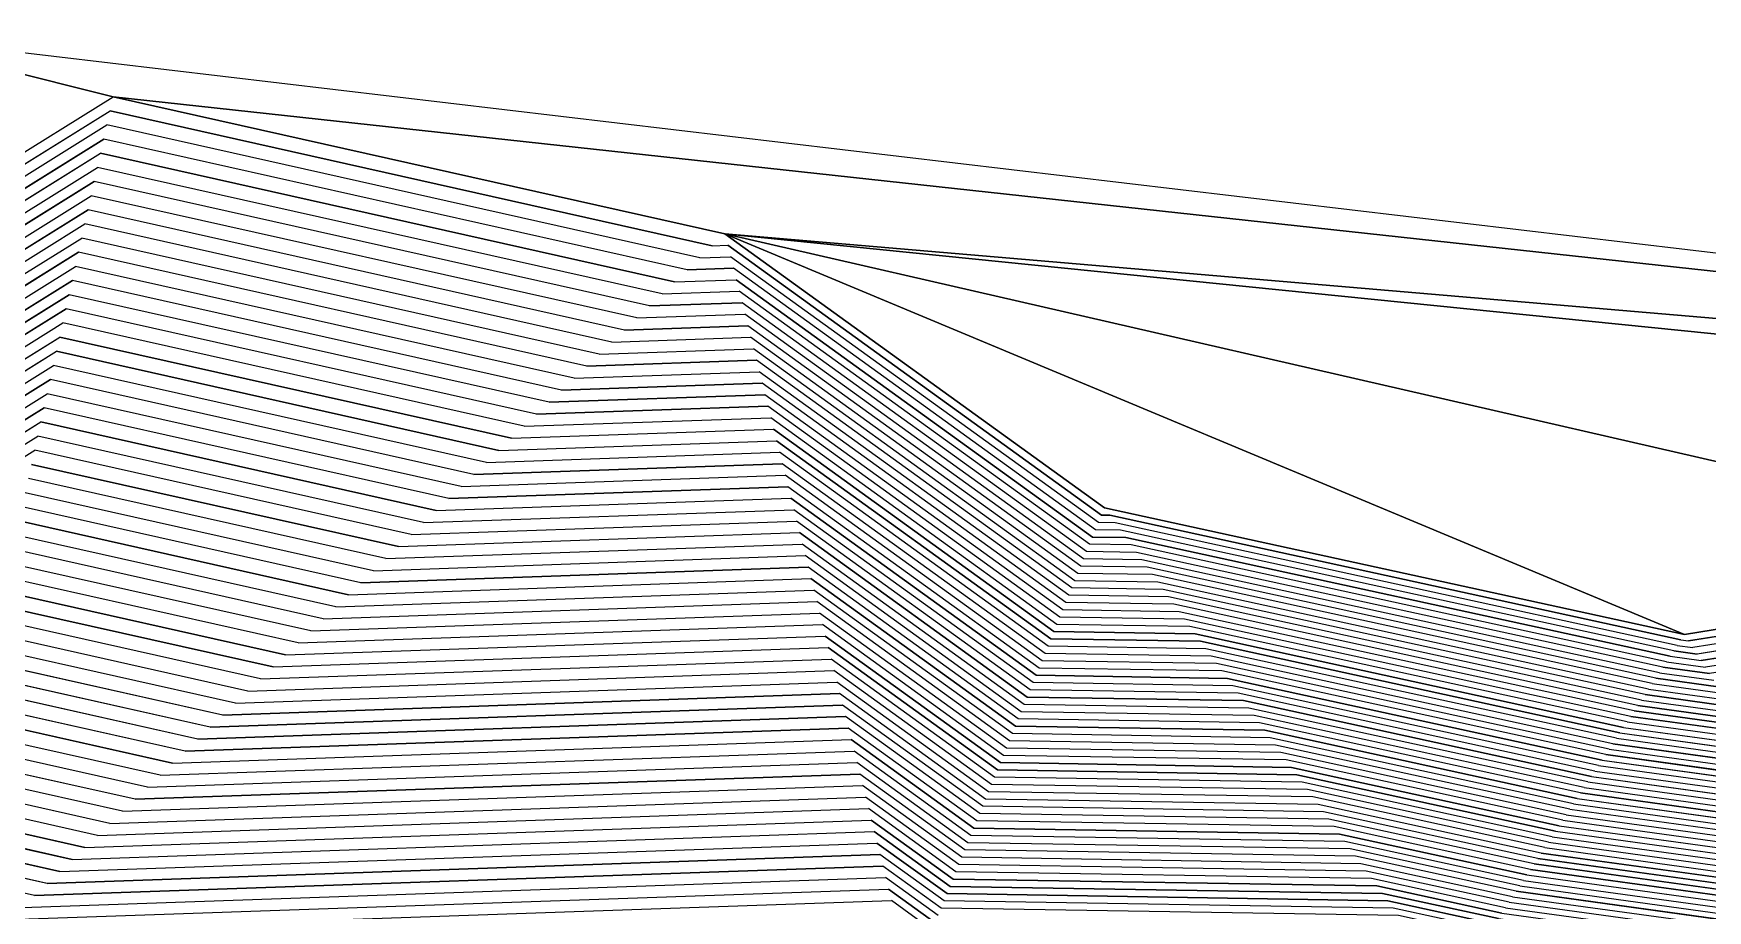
# Model space of a CAD drawing. Extents: x 7084 to 11035, y 13750 to 16729.
# Drawn here: x 8404 to 9363, y 16227 to 16729 of the extents above; entities that cross this region are included whole.
import ezdxf

# ---------------------------------------------------------------- set-up
doc = ezdxf.new("R2010")
doc.units = 0
doc.layers.add('Level 1', color=7, linetype='Continuous')

msp = doc.modelspace()

# ---------------------------------------------------------------- linework, layer by layer
at = {"layer": 'Level 1'}
for p, q in [((8449.3, 16693.16), (8304.3, 16729.42)), ((10497.4, 16469.54), (8304.3, 16729.42)), ((8304.3, 16729.42), (8449.3, 16693.16)), ((8177.42, 16523.93), (8449.3, 16693.16)), ((8799.71, 16614.59), (8449.3, 16693.16)), ((8449.3, 16693.16), (10497.4, 16469.54)), ((10497.4, 16469.54), (8449.3, 16693.16)), ((8449.3, 16693.16), (8799.71, 16614.59)), ((8179.81, 16518.43), (8447.5, 16685.05)), ((8792.52, 16607.69), (8447.5, 16685.05)), ((8182.19, 16512.93), (8445.7, 16676.95)), ((8785.33, 16600.79), (8445.7, 16676.95)), ((8184.58, 16507.42), (8443.9, 16668.84)), ((8186.96, 16501.92), (8442.1, 16660.73)), ((8770.95, 16587), (8442.1, 16660.73)), ((8778.14, 16593.9), (8443.9, 16668.84)), ((8189.35, 16496.42), (8440.31, 16652.63)), ((8763.76, 16580.1), (8440.31, 16652.63)), ((8191.73, 16490.92), (8438.51, 16644.52)), ((8756.58, 16573.2), (8438.51, 16644.52)), ((8194.12, 16485.41), (8436.71, 16636.42)), ((8749.39, 16566.31), (8436.71, 16636.42)), ((8196.5, 16479.91), (8434.91, 16628.31)), ((8742.2, 16559.41), (8434.91, 16628.31)), ((8198.89, 16474.41), (8433.11, 16620.2)), ((8201.27, 16468.9), (8431.32, 16612.1)), ((8727.82, 16545.61), (8431.32, 16612.1)), ((8735.01, 16552.51), (8433.11, 16620.2)), ((9017.21, 16457.45), (8799.71, 16614.59)), ((8799.71, 16614.59), (10497.4, 16469.54)), ((8799.71, 16614.59), (9349.5, 16384.92)), ((9615.33, 16427.23), (8799.71, 16614.59)), ((10497.4, 16469.54), (8799.71, 16614.59)), ((8799.71, 16614.59), (10291.99, 16463.49)), ((10291.99, 16463.49), (8799.71, 16614.59)), ((8799.71, 16614.59), (9615.33, 16427.23)), ((8799.71, 16614.59), (9017.21, 16457.45)), ((9349.5, 16384.92), (8799.71, 16614.59)), ((8203.65, 16463.4), (8429.52, 16603.99)), ((8720.63, 16538.72), (8429.52, 16603.99)), ((8792.52, 16607.69), (8801.36, 16608)), ((9015.51, 16453.28), (8801.36, 16608)), ((8206.04, 16457.9), (8427.72, 16595.88)), ((8713.44, 16531.82), (8427.72, 16595.88)), ((8778.14, 16593.9), (8804.65, 16594.82)), ((8785.33, 16600.79), (8803, 16601.41)), ((9013.81, 16449.11), (8803, 16601.41)), ((9012.11, 16444.93), (8804.65, 16594.82)), ((8208.42, 16452.4), (8425.92, 16587.78)), ((8706.25, 16524.92), (8425.92, 16587.78)), ((8770.95, 16587), (8806.29, 16588.23)), ((9010.4, 16440.76), (8806.29, 16588.23)), ((8210.81, 16446.89), (8424.12, 16579.67)), ((8699.06, 16518.02), (8424.12, 16579.67)), ((8756.58, 16573.2), (8809.58, 16575.05)), ((8763.76, 16580.1), (8807.94, 16581.64)), ((9008.7, 16436.59), (8807.94, 16581.64)), ((9007, 16432.42), (8809.58, 16575.05)), ((8213.19, 16441.39), (8422.33, 16571.57)), ((8215.58, 16435.89), (8420.53, 16563.46)), ((8684.69, 16504.23), (8420.53, 16563.46)), ((8691.87, 16511.13), (8422.33, 16571.57)), ((8749.39, 16566.31), (8811.23, 16568.46)), ((9005.3, 16428.24), (8811.23, 16568.46)), ((8217.96, 16430.39), (8418.73, 16555.35)), ((8677.5, 16497.33), (8418.73, 16555.35)), ((8735.01, 16552.51), (8814.52, 16555.28)), ((8742.2, 16559.41), (8812.87, 16561.87)), ((9003.6, 16424.07), (8812.87, 16561.87)), ((9001.9, 16419.9), (8814.52, 16555.28)), ((8220.35, 16424.88), (8416.93, 16547.25)), ((8670.31, 16490.43), (8416.93, 16547.25)), ((8727.82, 16545.61), (8816.16, 16548.69)), ((9000.2, 16415.73), (8816.16, 16548.69)), ((8222.73, 16419.38), (8415.13, 16539.14)), ((8663.12, 16483.54), (8415.13, 16539.14)), ((8713.44, 16531.82), (8819.45, 16535.51)), ((8720.63, 16538.72), (8817.81, 16542.1)), ((8998.5, 16411.55), (8817.81, 16542.1)), ((8996.8, 16407.38), (8819.45, 16535.51)), ((8225.12, 16413.88), (8413.34, 16531.03)), ((8655.93, 16476.64), (8413.34, 16531.03)), ((8706.25, 16524.92), (8821.1, 16528.92)), ((8995.1, 16403.21), (8821.1, 16528.92)), ((8227.5, 16408.37), (8411.54, 16522.93)), ((8648.74, 16469.74), (8411.54, 16522.93)), ((8691.87, 16511.13), (8824.39, 16515.74)), ((8699.06, 16518.02), (8822.74, 16522.33)), ((8993.4, 16399.04), (8822.74, 16522.33)), ((8991.7, 16394.86), (8824.39, 16515.74)), ((8229.89, 16402.87), (8409.74, 16514.82)), ((8232.27, 16397.37), (8407.94, 16506.72)), ((8634.36, 16455.95), (8407.94, 16506.72)), ((8641.55, 16462.84), (8409.74, 16514.82)), ((8684.69, 16504.23), (8826.03, 16509.15)), ((8989.99, 16390.69), (8826.03, 16509.15)), ((8234.65, 16391.87), (8406.14, 16498.61)), ((8627.17, 16449.05), (8406.14, 16498.61)), ((8677.5, 16497.33), (8827.68, 16502.56)), ((8988.29, 16386.52), (8827.68, 16502.56)), ((8237.04, 16386.36), (8404.35, 16490.5)), ((8619.98, 16442.15), (8404.35, 16490.5)), ((8663.12, 16483.54), (8830.97, 16489.38)), ((8670.31, 16490.43), (8829.33, 16495.97)), ((8986.59, 16382.35), (8829.33, 16495.97)), ((8984.89, 16378.17), (8830.97, 16489.38)), ((8612.8, 16435.25), (8402.55, 16482.4)), ((8655.93, 16476.64), (8832.62, 16482.79)), ((8983.19, 16374), (8832.62, 16482.79)), ((8605.61, 16428.36), (8400.75, 16474.29)), ((8641.55, 16462.84), (8835.91, 16469.61)), ((8648.74, 16469.74), (8834.26, 16476.2)), ((8981.49, 16369.83), (8834.26, 16476.2)), ((8979.79, 16365.66), (8835.91, 16469.61)), ((8591.23, 16414.56), (8397.15, 16458.08)), ((8598.42, 16421.46), (8398.95, 16466.18)), ((8634.36, 16455.95), (8837.55, 16463.02)), ((8978.09, 16361.48), (8837.55, 16463.02)), ((8584.04, 16407.66), (8395.36, 16449.97)), ((8619.98, 16442.15), (8840.84, 16449.84)), ((8627.17, 16449.05), (8839.2, 16456.43)), ((8976.39, 16357.31), (8839.2, 16456.43)), ((8974.69, 16353.14), (8840.84, 16449.84)), ((9023.33, 16448.95), (9013.81, 16449.11)), ((9020.27, 16453.2), (9015.51, 16453.28)), ((9349.5, 16384.92), (9017.21, 16457.45)), ((9017.21, 16457.45), (9349.5, 16384.92)), ((9347.45, 16381.79), (9020.27, 16453.2)), ((9345.4, 16378.66), (9023.33, 16448.95)), ((8576.85, 16400.77), (8393.56, 16441.87)), ((8612.8, 16435.25), (8842.49, 16443.25)), ((8972.99, 16348.97), (8842.49, 16443.25)), ((9029.46, 16440.45), (9010.4, 16440.76)), ((9026.39, 16444.7), (9012.11, 16444.93)), ((9343.35, 16375.52), (9026.39, 16444.7)), ((9341.3, 16372.39), (9029.46, 16440.45)), ((8569.66, 16393.87), (8391.76, 16433.76)), ((8598.42, 16421.46), (8845.78, 16430.07)), ((8605.61, 16428.36), (8844.13, 16436.66)), ((8971.29, 16344.79), (8844.13, 16436.66)), ((8969.58, 16340.62), (8845.78, 16430.07)), ((9035.58, 16431.95), (9007, 16432.42)), ((9032.52, 16436.2), (9008.7, 16436.59)), ((9339.25, 16369.26), (9032.52, 16436.2)), ((9337.2, 16366.12), (9035.58, 16431.95)), ((8562.47, 16386.97), (8389.96, 16425.65)), ((8591.23, 16414.56), (8847.42, 16423.48)), ((8967.88, 16336.45), (8847.42, 16423.48)), ((9044.77, 16419.21), (9001.9, 16419.9)), ((9041.7, 16423.46), (9003.6, 16424.07)), ((9038.64, 16427.7), (9005.3, 16428.24)), ((9335.15, 16362.99), (9038.64, 16427.7)), ((9333.1, 16359.86), (9041.7, 16423.46)), ((9615.33, 16427.23), (9349.5, 16384.92)), ((9349.5, 16384.92), (9615.33, 16427.23)), ((9613.64, 16422.83), (9351.9, 16381.18)), ((8555.28, 16380.07), (8388.16, 16417.55)), ((8576.85, 16400.77), (8850.71, 16410.3)), ((8584.04, 16407.66), (8849.07, 16416.89)), ((8966.18, 16332.28), (8849.07, 16416.89)), ((8964.48, 16328.1), (8850.71, 16410.3)), ((9050.89, 16410.71), (8998.5, 16411.55)), ((9047.83, 16414.96), (9000.2, 16415.73)), ((9331.05, 16356.72), (9044.77, 16419.21)), ((9329, 16353.59), (9047.83, 16414.96)), ((9326.95, 16350.46), (9050.89, 16410.71)), ((9611.96, 16418.43), (9354.31, 16377.43)), ((9610.28, 16414.03), (9356.71, 16373.68)), ((8540.91, 16366.28), (8384.57, 16401.33)), ((8548.09, 16373.18), (8386.37, 16409.44)), ((8569.66, 16393.87), (8852.36, 16403.71)), ((8962.78, 16323.93), (8852.36, 16403.71)), ((9057.01, 16402.21), (8995.1, 16403.21)), ((9053.95, 16406.46), (8996.8, 16407.38)), ((9324.9, 16347.32), (9053.95, 16406.46)), ((9322.85, 16344.19), (9057.01, 16402.21)), ((9608.59, 16409.63), (9359.12, 16369.93)), ((9606.91, 16405.23), (9361.52, 16366.18)), ((8533.72, 16359.38), (8382.77, 16393.23)), ((8562.47, 16386.97), (8854, 16397.12)), ((8961.08, 16319.76), (8854, 16397.12)), ((9063.14, 16393.71), (8991.7, 16394.86)), ((9060.08, 16397.96), (8993.4, 16399.04)), ((9320.79, 16341.05), (9060.08, 16397.96)), ((9318.74, 16337.92), (9063.14, 16393.71)), ((8526.53, 16352.48), (8380.97, 16385.12)), ((8548.09, 16373.18), (8857.29, 16383.94)), ((8555.28, 16380.07), (8855.65, 16390.53)), ((8959.38, 16315.59), (8855.65, 16390.53)), ((8957.68, 16311.41), (8857.29, 16383.94)), ((9072.32, 16380.96), (8986.59, 16382.35)), ((9069.26, 16385.21), (8988.29, 16386.52)), ((9066.2, 16389.46), (8989.99, 16390.69)), ((9316.69, 16334.79), (9066.2, 16389.46)), ((9314.64, 16331.65), (9069.26, 16385.21)), ((9347.45, 16381.79), (9351.9, 16381.18)), ((8519.34, 16345.59), (8379.17, 16377.02)), ((8540.91, 16366.28), (8858.94, 16377.35)), ((8955.98, 16307.24), (8858.94, 16377.35)), ((9078.45, 16372.46), (8983.19, 16374)), ((9075.39, 16376.71), (8984.89, 16378.17)), ((9312.59, 16328.52), (9072.32, 16380.96)), ((9310.54, 16325.39), (9075.39, 16376.71)), ((9308.49, 16322.25), (9078.45, 16372.46)), ((9341.3, 16372.39), (9359.12, 16369.93)), ((9343.35, 16375.52), (9356.71, 16373.68)), ((9345.4, 16378.66), (9354.31, 16377.43)), ((8512.15, 16338.69), (8377.38, 16368.91)), ((8526.53, 16352.48), (8862.23, 16364.17)), ((8533.72, 16359.38), (8860.59, 16370.76)), ((8954.28, 16303.07), (8860.59, 16370.76)), ((8952.58, 16298.9), (8862.23, 16364.17)), ((9084.57, 16363.96), (8979.79, 16365.66)), ((9081.51, 16368.21), (8981.49, 16369.83)), ((9306.44, 16319.12), (9081.51, 16368.21)), ((9304.39, 16315.99), (9084.57, 16363.96)), ((9335.15, 16362.99), (9366.33, 16358.68)), ((9337.2, 16366.12), (9363.93, 16362.43)), ((9339.25, 16369.26), (9361.52, 16366.18)), ((8497.77, 16324.89), (8373.78, 16352.7)), ((8504.96, 16331.79), (8375.58, 16360.8)), ((8519.34, 16345.59), (8863.88, 16357.58)), ((8950.88, 16294.72), (8863.88, 16357.58)), ((9093.76, 16351.22), (8974.69, 16353.14)), ((9090.7, 16355.47), (8976.39, 16357.31)), ((9087.63, 16359.72), (8978.09, 16361.48)), ((9302.34, 16312.85), (9087.63, 16359.72)), ((9300.29, 16309.72), (9090.7, 16355.47)), ((9329, 16353.59), (9373.55, 16347.44)), ((9331.05, 16356.72), (9371.15, 16351.19)), ((9333.1, 16359.86), (9368.74, 16354.94)), ((8490.58, 16318), (8371.98, 16344.59)), ((8504.96, 16331.79), (8867.17, 16344.4)), ((8512.15, 16338.69), (8865.52, 16350.99)), ((8949.17, 16290.55), (8865.52, 16350.99)), ((8947.47, 16286.38), (8867.17, 16344.4)), ((9099.88, 16342.72), (8971.29, 16344.79)), ((9096.82, 16346.97), (8972.99, 16348.97)), ((9298.24, 16306.59), (9093.76, 16351.22)), ((9296.19, 16303.45), (9096.82, 16346.97)), ((9322.85, 16344.19), (9380.77, 16336.19)), ((9324.9, 16347.32), (9378.36, 16339.94)), ((9326.95, 16350.46), (9375.96, 16343.69)), ((8483.39, 16311.1), (8370.18, 16336.48)), ((8497.77, 16324.89), (8868.81, 16337.81)), ((8945.77, 16282.21), (8868.81, 16337.81)), ((9106.01, 16334.22), (8967.88, 16336.45)), ((9102.94, 16338.47), (8969.58, 16340.62)), ((9294.14, 16300.32), (9099.88, 16342.72)), ((9292.09, 16297.19), (9102.94, 16338.47)), ((9290.04, 16294.05), (9106.01, 16334.22)), ((9316.69, 16334.79), (9387.98, 16324.95)), ((9318.74, 16337.92), (9385.58, 16328.7)), ((9320.79, 16341.05), (9383.17, 16332.44)), ((8476.2, 16304.2), (8368.39, 16328.38)), ((8483.39, 16311.1), (8872.1, 16324.63)), ((8490.58, 16318), (8870.46, 16331.22)), ((8944.07, 16278.04), (8870.46, 16331.22)), ((8942.37, 16273.86), (8872.1, 16324.63)), ((9115.19, 16321.47), (8962.78, 16323.93)), ((9112.13, 16325.72), (8964.48, 16328.1)), ((9109.07, 16329.97), (8966.18, 16332.28)), ((9287.99, 16290.92), (9109.07, 16329.97)), ((9285.94, 16287.78), (9112.13, 16325.72)), ((9310.54, 16325.39), (9395.2, 16313.7)), ((9312.59, 16328.52), (9392.79, 16317.45)), ((9314.64, 16331.65), (9390.39, 16321.2)), ((8469.02, 16297.3), (8366.59, 16320.27)), ((8476.2, 16304.2), (8873.75, 16318.04)), ((8940.67, 16269.69), (8873.75, 16318.04)), ((9121.32, 16312.97), (8959.38, 16315.59)), ((9118.25, 16317.22), (8961.08, 16319.76)), ((9283.89, 16284.65), (9115.19, 16321.47)), ((9281.84, 16281.52), (9118.25, 16317.22)), ((9304.39, 16315.99), (9402.42, 16302.46)), ((9306.44, 16319.12), (9400.01, 16306.2)), ((9308.49, 16322.25), (9397.6, 16309.95)), ((8461.83, 16290.41), (8364.79, 16312.16)), ((8461.83, 16290.41), (8877.04, 16304.86)), ((8469.02, 16297.3), (8875.39, 16311.45)), ((8938.97, 16265.52), (8875.39, 16311.45)), ((8937.27, 16261.35), (8877.04, 16304.86)), ((9127.44, 16304.47), (8955.98, 16307.24)), ((9124.38, 16308.72), (8957.68, 16311.41)), ((9279.79, 16278.38), (9121.32, 16312.97)), ((9277.74, 16275.25), (9124.38, 16308.72)), ((9275.69, 16272.12), (9127.44, 16304.47)), ((9298.24, 16306.59), (9409.63, 16291.21)), ((9300.29, 16309.72), (9407.23, 16294.96)), ((9302.34, 16312.85), (9404.82, 16298.71)), ((8447.45, 16276.61), (8361.19, 16295.95)), ((8454.64, 16283.51), (8362.99, 16304.06)), ((8454.64, 16283.51), (8878.68, 16298.27)), ((8935.57, 16257.17), (8878.68, 16298.27)), ((9133.56, 16295.98), (8952.58, 16298.9)), ((9130.5, 16300.23), (8954.28, 16303.07)), ((9273.64, 16268.98), (9130.5, 16300.23)), ((9271.59, 16265.85), (9133.56, 16295.98)), ((9292.09, 16297.19), (9416.85, 16279.96)), ((9294.14, 16300.32), (9414.44, 16283.71)), ((9296.19, 16303.45), (9412.04, 16287.46)), ((8440.26, 16269.71), (8359.4, 16287.85)), ((8447.45, 16276.61), (8880.33, 16291.68)), ((8933.87, 16253), (8880.33, 16291.68)), ((9142.75, 16283.23), (8947.47, 16286.38)), ((9139.69, 16287.48), (8949.17, 16290.55)), ((9136.63, 16291.73), (8950.88, 16294.72)), ((9269.54, 16262.72), (9136.63, 16291.73)), ((9267.49, 16259.58), (9139.69, 16287.48)), ((9285.94, 16287.78), (9424.06, 16268.72)), ((9287.99, 16290.92), (9421.66, 16272.47)), ((9290.04, 16294.05), (9419.25, 16276.22)), ((8433.07, 16262.82), (8357.6, 16279.74)), ((8433.07, 16262.82), (8883.62, 16278.5)), ((8440.26, 16269.71), (8881.97, 16285.09)), ((8932.17, 16248.83), (8881.97, 16285.09)), ((8930.46, 16244.66), (8883.62, 16278.5)), ((9148.87, 16274.73), (8944.07, 16278.04)), ((9145.81, 16278.98), (8945.77, 16282.21)), ((9265.44, 16256.45), (9142.75, 16283.23)), ((9263.39, 16253.32), (9145.81, 16278.98)), ((9279.79, 16278.38), (9431.28, 16257.47)), ((9281.84, 16281.52), (9428.88, 16261.22)), ((9283.89, 16284.65), (9426.47, 16264.97)), ((8425.88, 16255.92), (8355.8, 16271.63)), ((8425.88, 16255.92), (8885.26, 16271.91)), ((8928.76, 16240.48), (8885.26, 16271.91)), ((9155, 16266.23), (8940.67, 16269.69)), ((9151.94, 16270.48), (8942.37, 16273.86)), ((9261.34, 16250.18), (9148.87, 16274.73)), ((9259.29, 16247.05), (9151.94, 16270.48)), ((9257.24, 16243.91), (9155, 16266.23)), ((9273.64, 16268.98), (9438.5, 16246.23)), ((9275.69, 16272.12), (9436.09, 16249.97)), ((9277.74, 16275.25), (9433.69, 16253.72)), ((8418.69, 16249.02), (8354, 16263.53)), ((8411.5, 16242.12), (8888.56, 16258.73)), ((8418.69, 16249.02), (8886.91, 16265.32)), ((8927.06, 16236.31), (8886.91, 16265.32)), ((8925.36, 16232.14), (8888.56, 16258.73)), ((9164.18, 16253.48), (8935.57, 16257.17)), ((9161.12, 16257.73), (8937.27, 16261.35)), ((9158.06, 16261.98), (8938.97, 16265.52)), ((9255.19, 16240.78), (9158.06, 16261.98)), ((9253.14, 16237.65), (9161.12, 16257.73)), ((9267.49, 16259.58), (9445.71, 16234.98)), ((9269.54, 16262.72), (9443.31, 16238.73)), ((9271.59, 16265.85), (9440.9, 16242.48)), ((8404.31, 16235.23), (8350.41, 16247.31)), ((8411.5, 16242.12), (8352.2, 16255.42)), ((8404.31, 16235.23), (8890.2, 16252.14)), ((8923.66, 16227.97), (8890.2, 16252.14)), ((9170.31, 16244.98), (8932.17, 16248.83)), ((9167.25, 16249.23), (8933.87, 16253)), ((9251.09, 16234.51), (9164.18, 16253.48)), ((9249.04, 16231.38), (9167.25, 16249.23)), ((9259.29, 16247.05), (9455.33, 16219.99)), ((9261.34, 16250.18), (9452.93, 16223.73)), ((9263.39, 16253.32), (9450.52, 16227.48)), ((9265.44, 16256.45), (9448.12, 16231.23)), ((8389.94, 16221.43), (8893.49, 16238.96)), ((8397.13, 16228.33), (8891.85, 16245.55)), ((8921.96, 16223.79), (8891.85, 16245.55)), ((8920.26, 16219.62), (8893.49, 16238.96)), ((9176.43, 16236.49), (8928.76, 16240.48)), ((9173.37, 16240.73), (8930.46, 16244.66)), ((9246.99, 16228.25), (9170.31, 16244.98)), ((9244.94, 16225.11), (9173.37, 16240.73)), ((9253.14, 16237.65), (9462.55, 16208.74)), ((9255.19, 16240.78), (9460.15, 16212.49)), ((9257.24, 16243.91), (9457.74, 16216.24)), ((8382.75, 16214.53), (8895.14, 16232.37)), ((8918.56, 16215.45), (8895.14, 16232.37)), ((9185.62, 16223.74), (8923.66, 16227.97)), ((9182.56, 16227.99), (8925.36, 16232.14)), ((9179.49, 16232.24), (8927.06, 16236.31)), ((9242.89, 16221.98), (9176.43, 16236.49)), ((9240.84, 16218.85), (9179.49, 16232.24)), ((9238.79, 16215.71), (9182.56, 16227.99)), ((9246.99, 16228.25), (9469.77, 16197.49)), ((9249.04, 16231.38), (9467.36, 16201.24)), ((9251.09, 16234.51), (9464.96, 16204.99))]:
    msp.add_line(p, q, dxfattribs=at)
for points in [[(8179.81, 16518.43), (8447.5, 16685.05), (8792.52, 16607.69), (8801.36, 16608), (9015.51, 16453.28), (9020.27, 16453.2), (9347.45, 16381.79), (9351.9, 16381.18), (9613.64, 16422.83), (9833.74, 16375.22), (9839.66, 16373.76), (10143.04, 16367.81), (10150.72, 16365.05), (10293.49, 16454.31), (10519.54, 16436.46), (10781.28, 16073.45), (10784.97, 16069.38), (10903.94, 15956.31), (11028.86, 15527.85)], [(8179.81, 16518.43), (8447.5, 16685.05), (8792.52, 16607.69), (8801.36, 16608), (9015.51, 16453.28), (9020.27, 16453.2), (9347.45, 16381.79), (9351.9, 16381.18), (9613.64, 16422.83), (9833.74, 16375.22), (9839.66, 16373.76), (10143.04, 16367.81), (10150.72, 16365.05), (10293.49, 16454.31), (10519.54, 16436.46), (10781.28, 16073.45), (10784.97, 16069.38), (10903.94, 15956.31), (11028.86, 15527.85)], [(11016.38, 15530.16), (10895.36, 15945.23), (10780.11, 16054.76), (10769.04, 16066.98), (10515.48, 16418.64), (10296.5, 16435.94), (10158.19, 16349.46), (10135.14, 16357.77), (9841.24, 16363.53), (9823.5, 16367.91), (9610.28, 16414.03), (9356.71, 16373.68), (9343.35, 16375.52), (9026.39, 16444.7), (9012.11, 16444.93), (8804.65, 16594.82), (8778.14, 16593.9), (8443.9, 16668.84), (8184.58, 16507.42)], [(11016.38, 15530.16), (10895.36, 15945.23), (10780.11, 16054.76), (10769.04, 16066.98), (10515.48, 16418.64), (10296.5, 16435.94), (10158.19, 16349.46), (10135.14, 16357.77), (9841.24, 16363.53), (9823.5, 16367.91), (9610.28, 16414.03), (9356.71, 16373.68), (9343.35, 16375.52), (9026.39, 16444.7), (9012.11, 16444.93), (8804.65, 16594.82), (8778.14, 16593.9), (8443.9, 16668.84), (8184.58, 16507.42)], [(8186.96, 16501.92), (8442.1, 16660.73), (8770.95, 16587), (8806.29, 16588.23), (9010.4, 16440.76), (9029.46, 16440.45), (9341.3, 16372.39), (9359.12, 16369.93), (9608.59, 16409.63), (9818.37, 16364.26), (9842.03, 16358.41), (10131.2, 16352.74), (10161.92, 16341.67), (10298, 16426.75), (10513.45, 16409.73), (10762.92, 16063.75), (10777.67, 16047.45), (10891.07, 15939.68), (11010.14, 15531.31)], [(8186.96, 16501.92), (8442.1, 16660.73), (8770.95, 16587), (8806.29, 16588.23), (9010.4, 16440.76), (9029.46, 16440.45), (9341.3, 16372.39), (9359.12, 16369.93), (9608.59, 16409.63), (9818.37, 16364.26), (9842.03, 16358.41), (10131.2, 16352.74), (10161.92, 16341.67), (10298, 16426.75), (10513.45, 16409.73), (10762.92, 16063.75), (10777.67, 16047.45), (10891.07, 15939.68), (11010.14, 15531.31)], [(8756.58, 16573.2), (8438.51, 16644.52), (8191.73, 16490.92)], [(8756.58, 16573.2), (8438.51, 16644.52), (8191.73, 16490.92)], [(9333.1, 16359.86), (9041.7, 16423.46), (9003.6, 16424.07), (8812.87, 16561.87), (8742.2, 16559.41), (8434.91, 16628.31), (8196.5, 16479.91)], [(9333.1, 16359.86), (9041.7, 16423.46), (9003.6, 16424.07), (8812.87, 16561.87), (8742.2, 16559.41), (8434.91, 16628.31), (8196.5, 16479.91)], [(10966.44, 15539.37), (10861.04, 15900.88), (10760.65, 15996.28), (10720.09, 16041.1), (10499.25, 16347.39), (10308.52, 16362.45), (10188.06, 16287.13), (10103.56, 16317.58), (9847.58, 16322.6), (9782.51, 16338.67), (9596.8, 16378.84), (9375.96, 16343.69), (9326.95, 16350.46), (9050.89, 16410.71), (8998.5, 16411.55), (8817.81, 16542.1), (8720.63, 16538.72), (8429.52, 16603.99), (8203.65, 16463.4)], [(10966.44, 15539.37), (10861.04, 15900.88), (10760.65, 15996.28), (10720.09, 16041.1), (10499.25, 16347.39), (10308.52, 16362.45), (10188.06, 16287.13), (10103.56, 16317.58), (9847.58, 16322.6), (9782.51, 16338.67), (9596.8, 16378.84), (9375.96, 16343.69), (9326.95, 16350.46), (9050.89, 16410.71), (8998.5, 16411.55), (8817.81, 16542.1), (8720.63, 16538.72), (8429.52, 16603.99), (8203.65, 16463.4)], [(10953.95, 15541.67), (10852.45, 15889.8), (10755.79, 15981.66), (10707.85, 16034.63), (10495.19, 16329.57), (10311.52, 16344.08), (10195.52, 16271.55), (10095.66, 16307.53), (9849.16, 16312.37), (9772.26, 16331.36), (9593.43, 16370.04), (9380.77, 16336.19), (9322.85, 16344.19), (9057.01, 16402.21), (8995.1, 16403.21), (8821.1, 16528.92), (8706.25, 16524.92), (8425.92, 16587.78), (8208.42, 16452.4)], [(10953.95, 15541.67), (10852.45, 15889.8), (10755.79, 15981.66), (10707.85, 16034.63), (10495.19, 16329.57), (10311.52, 16344.08), (10195.52, 16271.55), (10095.66, 16307.53), (9849.16, 16312.37), (9772.26, 16331.36), (9593.43, 16370.04), (9380.77, 16336.19), (9322.85, 16344.19), (9057.01, 16402.21), (8995.1, 16403.21), (8821.1, 16528.92), (8706.25, 16524.92), (8425.92, 16587.78), (8208.42, 16452.4)], [(10947.71, 15542.82), (10848.16, 15884.25), (10753.36, 15974.35), (10701.73, 16031.4), (10493.16, 16320.67), (10313.03, 16334.89), (10199.26, 16263.76), (10091.71, 16302.51), (9849.95, 16307.25), (9767.14, 16327.7), (9591.75, 16365.64), (9383.17, 16332.44), (9320.79, 16341.05), (9060.08, 16397.96), (8993.4, 16399.04), (8822.74, 16522.33), (8699.06, 16518.02), (8424.12, 16579.67), (8210.81, 16446.89)], [(10947.71, 15542.82), (10848.16, 15884.25), (10753.36, 15974.35), (10701.73, 16031.4), (10493.16, 16320.67), (10313.03, 16334.89), (10199.26, 16263.76), (10091.71, 16302.51), (9849.95, 16307.25), (9767.14, 16327.7), (9591.75, 16365.64), (9383.17, 16332.44), (9320.79, 16341.05), (9060.08, 16397.96), (8993.4, 16399.04), (8822.74, 16522.33), (8699.06, 16518.02), (8424.12, 16579.67), (8210.81, 16446.89)], [(10997.65, 15533.61), (10882.49, 15928.6), (10772.81, 16032.83), (10750.69, 16057.28), (10509.39, 16391.92), (10301, 16408.38), (10169.39, 16326.09), (10123.3, 16342.7), (9843.62, 16348.18), (9808.13, 16356.95), (9605.22, 16400.83), (9363.93, 16362.43), (9337.2, 16366.12), (9035.58, 16431.95), (9007, 16432.42), (8809.58, 16575.05), (8756.58, 16573.2)], [(10997.65, 15533.61), (10882.49, 15928.6), (10772.81, 16032.83), (10750.69, 16057.28), (10509.39, 16391.92), (10301, 16408.38), (10169.39, 16326.09), (10123.3, 16342.7), (9843.62, 16348.18), (9808.13, 16356.95), (9605.22, 16400.83), (9363.93, 16362.43), (9337.2, 16366.12), (9035.58, 16431.95), (9007, 16432.42), (8809.58, 16575.05), (8756.58, 16573.2)], [(8991.7, 16394.86), (8824.39, 16515.74), (8691.87, 16511.13), (8422.33, 16571.57), (8213.19, 16441.39)], [(8991.7, 16394.86), (8824.39, 16515.74), (8691.87, 16511.13), (8422.33, 16571.57), (8213.19, 16441.39)], [(8217.96, 16430.39), (8418.73, 16555.35), (8677.5, 16497.33)], [(8217.96, 16430.39), (8418.73, 16555.35), (8677.5, 16497.33)], [(8220.35, 16424.88), (8416.93, 16547.25), (8670.31, 16490.43), (8829.33, 16495.97), (8986.59, 16382.35), (9072.32, 16380.96), (9312.59, 16328.52), (9392.79, 16317.45), (9585.01, 16348.04), (9746.65, 16313.08), (9853.12, 16286.79), (10075.92, 16282.42), (10214.19, 16232.6), (10319.04, 16298.15), (10485.04, 16285.04), (10677.26, 16018.46), (10743.63, 15945.11), (10831, 15862.08), (10922.74, 15547.43)], [(8220.35, 16424.88), (8416.93, 16547.25), (8670.31, 16490.43), (8829.33, 16495.97), (8986.59, 16382.35), (9072.32, 16380.96), (9312.59, 16328.52), (9392.79, 16317.45), (9585.01, 16348.04), (9746.65, 16313.08), (9853.12, 16286.79), (10075.92, 16282.42), (10214.19, 16232.6), (10319.04, 16298.15), (10485.04, 16285.04), (10677.26, 16018.46), (10743.63, 15945.11), (10831, 15862.08), (10922.74, 15547.43)], [(9078.45, 16372.46), (8983.19, 16374), (8832.62, 16482.79), (8655.93, 16476.64), (8413.34, 16531.03), (8225.12, 16413.88)], [(9078.45, 16372.46), (8983.19, 16374), (8832.62, 16482.79), (8655.93, 16476.64), (8413.34, 16531.03), (8225.12, 16413.88)], [(10897.77, 15552.04), (10813.84, 15839.91), (10733.9, 15915.88), (10652.78, 16005.52), (10476.92, 16249.41), (10325.05, 16261.41), (10229.12, 16201.43), (10060.12, 16262.32), (9856.29, 16266.32), (9726.15, 16298.46), (9578.27, 16330.44), (9402.42, 16302.46), (9304.39, 16315.99), (9084.57, 16363.96), (8979.79, 16365.66), (8835.91, 16469.61), (8641.55, 16462.84), (8409.74, 16514.82), (8229.89, 16402.87)], [(10897.77, 15552.04), (10813.84, 15839.91), (10733.9, 15915.88), (10652.78, 16005.52), (10476.92, 16249.41), (10325.05, 16261.41), (10229.12, 16201.43), (10060.12, 16262.32), (9856.29, 16266.32), (9726.15, 16298.46), (9578.27, 16330.44), (9402.42, 16302.46), (9304.39, 16315.99), (9084.57, 16363.96), (8979.79, 16365.66), (8835.91, 16469.61), (8641.55, 16462.84), (8409.74, 16514.82), (8229.89, 16402.87)], [(8232.27, 16397.37), (8407.94, 16506.72), (8634.36, 16455.95), (8837.55, 16463.02), (8978.09, 16361.48), (9087.63, 16359.72), (9302.34, 16312.85), (9404.82, 16298.71), (9576.59, 16326.04), (9721.03, 16294.8), (9857.08, 16261.2)], [(8232.27, 16397.37), (8407.94, 16506.72), (8634.36, 16455.95), (8837.55, 16463.02), (8978.09, 16361.48), (9087.63, 16359.72), (9302.34, 16312.85), (9404.82, 16298.71), (9576.59, 16326.04), (9721.03, 16294.8), (9857.08, 16261.2)], [(8677.5, 16497.33), (8827.68, 16502.56), (8988.29, 16386.52), (9069.26, 16385.21), (9314.64, 16331.65), (9390.39, 16321.2), (9586.69, 16352.44), (9751.77, 16316.73), (9852.33, 16291.9), (10079.86, 16287.44), (10210.46, 16240.39), (10317.53, 16307.33), (10487.07, 16293.95), (10683.38, 16021.69), (10746.06, 15952.42), (10835.29, 15867.62), (10928.98, 15546.28)], [(8677.5, 16497.33), (8827.68, 16502.56), (8988.29, 16386.52), (9069.26, 16385.21), (9314.64, 16331.65), (9390.39, 16321.2), (9586.69, 16352.44), (9751.77, 16316.73), (9852.33, 16291.9), (10079.86, 16287.44), (10210.46, 16240.39), (10317.53, 16307.33), (10487.07, 16293.95), (10683.38, 16021.69), (10746.06, 15952.42), (10835.29, 15867.62), (10928.98, 15546.28)], [(8402.55, 16482.4), (8612.8, 16435.25), (8842.49, 16443.25), (8972.99, 16348.97), (9096.82, 16346.97), (9296.19, 16303.45), (9412.04, 16287.46), (9571.54, 16312.84), (9705.66, 16283.83), (9859.45, 16245.86), (10044.33, 16242.23), (10244.06, 16170.27), (10331.06, 16224.66), (10468.81, 16213.78), (10628.3, 15992.58), (10724.18, 15886.64), (10796.68, 15817.74), (10872.8, 15556.64)], [(8402.55, 16482.4), (8612.8, 16435.25), (8842.49, 16443.25), (8972.99, 16348.97), (9096.82, 16346.97), (9296.19, 16303.45), (9412.04, 16287.46), (9571.54, 16312.84), (9705.66, 16283.83), (9859.45, 16245.86), (10044.33, 16242.23), (10244.06, 16170.27), (10331.06, 16224.66), (10468.81, 16213.78), (10628.3, 15992.58), (10724.18, 15886.64), (10796.68, 15817.74), (10872.8, 15556.64)], [(10854.07, 15560.1), (10783.8, 15801.11), (10716.88, 15864.71), (10609.95, 15982.87), (10462.72, 16187.06), (10335.57, 16197.1), (10255.26, 16146.89), (10032.48, 16227.16), (9861.83, 16230.51), (9690.29, 16272.87), (9566.48, 16299.65), (9419.25, 16276.22), (9290.04, 16294.05), (9106.01, 16334.22), (8967.88, 16336.45), (8847.42, 16423.48), (8591.23, 16414.56), (8397.15, 16458.08)], [(10854.07, 15560.1), (10783.8, 15801.11), (10716.88, 15864.71), (10609.95, 15982.87), (10462.72, 16187.06), (10335.57, 16197.1), (10255.26, 16146.89), (10032.48, 16227.16), (9861.83, 16230.51), (9690.29, 16272.87), (9566.48, 16299.65), (9419.25, 16276.22), (9290.04, 16294.05), (9106.01, 16334.22), (8967.88, 16336.45), (8847.42, 16423.48), (8591.23, 16414.56), (8397.15, 16458.08)], [(8395.36, 16449.97), (8584.04, 16407.66), (8849.07, 16416.89), (8966.18, 16332.28), (9109.07, 16329.97), (9287.99, 16290.92), (9421.66, 16272.47), (9564.8, 16295.25), (9685.17, 16269.21)], [(8395.36, 16449.97), (8584.04, 16407.66), (8849.07, 16416.89), (8966.18, 16332.28), (9109.07, 16329.97), (9287.99, 16290.92), (9421.66, 16272.47), (9564.8, 16295.25), (9685.17, 16269.21)], [(8384.57, 16401.33), (8540.91, 16366.28), (8858.94, 16377.35), (8955.98, 16307.24), (9127.44, 16304.47), (9275.69, 16272.12), (9436.09, 16249.97), (9554.69, 16268.85), (9654.43, 16247.28), (9867.37, 16194.69), (10004.84, 16191.99), (10281.39, 16092.36), (10346.08, 16132.8), (10448.51, 16124.71), (10567.11, 15960.23), (10699.86, 15813.54), (10753.77, 15762.31), (10810.37, 15568.16)], [(8384.57, 16401.33), (8540.91, 16366.28), (8858.94, 16377.35), (8955.98, 16307.24), (9127.44, 16304.47), (9275.69, 16272.12), (9436.09, 16249.97), (9554.69, 16268.85), (9654.43, 16247.28), (9867.37, 16194.69), (10004.84, 16191.99), (10281.39, 16092.36), (10346.08, 16132.8), (10448.51, 16124.71), (10567.11, 15960.23), (10699.86, 15813.54), (10753.77, 15762.31), (10810.37, 15568.16)], [(8386.37, 16409.44), (8548.09, 16373.18), (8857.29, 16383.94), (8957.68, 16311.41), (9124.38, 16308.72), (9277.74, 16275.25), (9433.69, 16253.72), (9556.38, 16273.25), (9659.55, 16250.93), (9866.58, 16199.81), (10008.79, 16197.02), (10277.66, 16100.15), (10344.58, 16141.99), (10450.54, 16133.62), (10573.23, 15963.46), (10702.29, 15820.85), (10758.06, 15767.85), (10816.62, 15567.01), (10881.14, 15419.01), (10847.68, 15190.28), (10839.62, 14991.15), (10786.64, 14550.42), (10705.98, 14168.32)], [(8386.37, 16409.44), (8548.09, 16373.18), (8857.29, 16383.94), (8957.68, 16311.41), (9124.38, 16308.72), (9277.74, 16275.25), (9433.69, 16253.72), (9556.38, 16273.25), (9659.55, 16250.93), (9866.58, 16199.81), (10008.79, 16197.02), (10277.66, 16100.15), (10344.58, 16141.99), (10450.54, 16133.62), (10573.23, 15963.46), (10702.29, 15820.85), (10758.06, 15767.85), (10816.62, 15567.01), (10881.14, 15419.01), (10847.68, 15190.28), (10839.62, 14991.15), (10786.64, 14550.42), (10705.98, 14168.32)], [(10941.47, 15543.98), (10843.87, 15878.71), (10750.93, 15967.04), (10695.61, 16028.16), (10491.13, 16311.76), (10314.53, 16325.71), (10202.99, 16255.97), (10087.76, 16297.49), (9850.74, 16302.13), (9762.02, 16324.05), (9590.06, 16361.24), (9385.58, 16328.7), (9318.74, 16337.92), (9063.14, 16393.71), (8991.7, 16394.86)], [(10941.47, 15543.98), (10843.87, 15878.71), (10750.93, 15967.04), (10695.61, 16028.16), (10491.13, 16311.76), (10314.53, 16325.71), (10202.99, 16255.97), (10087.76, 16297.49), (9850.74, 16302.13), (9762.02, 16324.05), (9590.06, 16361.24), (9385.58, 16328.7), (9318.74, 16337.92), (9063.14, 16393.71), (8991.7, 16394.86)], [(10985.17, 15535.91), (10873.91, 15917.51), (10767.95, 16018.21), (10738.45, 16050.81), (10505.34, 16374.11), (10304.01, 16390.01), (10176.86, 16310.51), (10115.4, 16332.65), (9845.2, 16337.95), (9797.88, 16349.64), (9601.85, 16392.04), (9368.74, 16354.94), (9333.1, 16359.86)], [(10985.17, 15535.91), (10873.91, 15917.51), (10767.95, 16018.21), (10738.45, 16050.81), (10505.34, 16374.11), (10304.01, 16390.01), (10176.86, 16310.51), (10115.4, 16332.65), (9845.2, 16337.95), (9797.88, 16349.64), (9601.85, 16392.04), (9368.74, 16354.94), (9333.1, 16359.86)], [(10910.26, 15549.73), (10822.42, 15851), (10738.77, 15930.49), (10665.02, 16011.99), (10480.98, 16267.22), (10322.04, 16279.78), (10221.66, 16217.01), (10068.02, 16272.37), (9854.7, 16276.55), (9736.4, 16305.77), (9581.64, 16339.24), (9397.6, 16309.95), (9308.49, 16322.25), (9078.45, 16372.46)], [(10910.26, 15549.73), (10822.42, 15851), (10738.77, 15930.49), (10665.02, 16011.99), (10480.98, 16267.22), (10322.04, 16279.78), (10221.66, 16217.01), (10068.02, 16272.37), (9854.7, 16276.55), (9736.4, 16305.77), (9581.64, 16339.24), (9397.6, 16309.95), (9308.49, 16322.25), (9078.45, 16372.46)], [(10785.4, 15572.77), (10736.61, 15740.13), (10690.13, 15784.3), (10542.64, 15947.29), (10440.39, 16089.09), (10352.09, 16096.06), (10296.33, 16061.19), (9989.05, 16171.9), (9870.54, 16174.23), (9633.93, 16232.66), (9547.96, 16251.25), (9445.71, 16234.98), (9267.49, 16259.58), (9139.69, 16287.48), (8949.17, 16290.55), (8865.52, 16350.99), (8512.15, 16338.69), (8377.38, 16368.91)], [(10785.4, 15572.77), (10736.61, 15740.13), (10690.13, 15784.3), (10542.64, 15947.29), (10440.39, 16089.09), (10352.09, 16096.06), (10296.33, 16061.19), (9989.05, 16171.9), (9870.54, 16174.23), (9633.93, 16232.66), (9547.96, 16251.25), (9445.71, 16234.98), (9267.49, 16259.58), (9139.69, 16287.48), (8949.17, 16290.55), (8865.52, 16350.99), (8512.15, 16338.69), (8377.38, 16368.91)], [(9145.81, 16278.98), (8945.77, 16282.21), (8868.81, 16337.81), (8497.77, 16324.89), (8373.78, 16352.7)], [(9145.81, 16278.98), (8945.77, 16282.21), (8868.81, 16337.81), (8497.77, 16324.89), (8373.78, 16352.7)], [(10779.16, 15573.92), (10732.31, 15734.59), (10687.7, 15776.99), (10536.52, 15944.05), (10438.37, 16080.18), (10353.6, 16086.87), (10300.06, 16053.4), (9985.1, 16166.88), (9871.33, 16169.11), (9628.81, 16229), (9546.27, 16246.85), (9448.12, 16231.23), (9265.44, 16256.45), (9142.75, 16283.23), (8947.47, 16286.38), (8867.17, 16344.4), (8504.96, 16331.79), (8375.58, 16360.8)], [(10779.16, 15573.92), (10732.31, 15734.59), (10687.7, 15776.99), (10536.52, 15944.05), (10438.37, 16080.18), (10353.6, 16086.87), (10300.06, 16053.4), (9985.1, 16166.88), (9871.33, 16169.11), (9628.81, 16229), (9546.27, 16246.85), (9448.12, 16231.23), (9265.44, 16256.45), (9142.75, 16283.23), (8947.47, 16286.38), (8867.17, 16344.4), (8504.96, 16331.79), (8375.58, 16360.8)], [(10723.73, 15723.51), (10682.84, 15762.37), (10524.28, 15937.58), (10434.31, 16062.37), (10356.6, 16068.5), (10307.53, 16037.82), (9977.2, 16156.83), (9872.91, 16158.88), (9618.56, 16221.69), (9542.9, 16238.05), (9452.93, 16223.73), (9261.34, 16250.18), (9148.87, 16274.73), (8944.07, 16278.04), (8870.46, 16331.22), (8490.58, 16318), (8371.98, 16344.59)], [(10723.73, 15723.51), (10682.84, 15762.37), (10524.28, 15937.58), (10434.31, 16062.37), (10356.6, 16068.5), (10307.53, 16037.82), (9977.2, 16156.83), (9872.91, 16158.88), (9618.56, 16221.69), (9542.9, 16238.05), (9452.93, 16223.73), (9261.34, 16250.18), (9148.87, 16274.73), (8944.07, 16278.04), (8870.46, 16331.22), (8490.58, 16318), (8371.98, 16344.59)], [(8370.18, 16336.48), (8483.39, 16311.1), (8872.1, 16324.63), (8942.37, 16273.86), (9151.94, 16270.48), (9259.29, 16247.05), (9455.33, 16219.99), (9541.22, 16233.65), (9613.44, 16218.03)], [(8370.18, 16336.48), (8483.39, 16311.1), (8872.1, 16324.63), (8942.37, 16273.86), (9151.94, 16270.48), (9259.29, 16247.05), (9455.33, 16219.99), (9541.22, 16233.65), (9613.44, 16218.03)], [(9161.12, 16257.73), (8937.27, 16261.35), (8877.04, 16304.86), (8461.83, 16290.41), (8364.79, 16312.16)], [(9161.12, 16257.73), (8937.27, 16261.35), (8877.04, 16304.86), (8461.83, 16290.41), (8364.79, 16312.16)], [(8357.6, 16279.74), (8433.07, 16262.82), (8883.62, 16278.5), (8930.46, 16244.66), (9173.37, 16240.73), (9244.94, 16225.11), (9472.17, 16193.75), (9529.43, 16202.86), (9577.58, 16192.44), (9879.25, 16117.95), (9945.61, 16116.64), (10337.39, 15975.49), (10368.62, 15995.02), (10418.07, 15991.11), (10475.33, 15911.7), (10663.38, 15703.89)], [(8357.6, 16279.74), (8433.07, 16262.82), (8883.62, 16278.5), (8930.46, 16244.66), (9173.37, 16240.73), (9244.94, 16225.11), (9472.17, 16193.75), (9529.43, 16202.86), (9577.58, 16192.44), (9879.25, 16117.95), (9945.61, 16116.64), (10337.39, 15975.49), (10368.62, 15995.02), (10418.07, 15991.11), (10475.33, 15911.7), (10663.38, 15703.89)], [(10772.92, 15575.07), (10728.02, 15729.05), (10685.27, 15769.68), (10530.4, 15940.82), (10436.34, 16071.27), (10355.1, 16077.69), (10303.79, 16045.61), (9981.15, 16161.85), (9872.12, 16163.99), (9623.69, 16225.34), (9544.59, 16242.45), (9450.52, 16227.48), (9263.39, 16253.32), (9145.81, 16278.98)], [(10772.92, 15575.07), (10728.02, 15729.05), (10685.27, 15769.68), (10530.4, 15940.82), (10436.34, 16071.27), (10355.1, 16077.69), (10303.79, 16045.61), (9981.15, 16161.85), (9872.12, 16163.99), (9623.69, 16225.34), (9544.59, 16242.45), (9450.52, 16227.48), (9263.39, 16253.32), (9145.81, 16278.98)], [(8355.8, 16271.63), (8425.88, 16255.92), (8885.26, 16271.91), (8928.76, 16240.48), (9176.43, 16236.49), (9242.89, 16221.98), (9474.58, 16190), (9527.74, 16198.46), (9572.45, 16188.79), (9880.04, 16112.83), (9941.66, 16111.62), (10341.13, 15967.7), (10370.13, 15985.83), (10416.04, 15982.2), (10469.21, 15908.47), (10660.95, 15696.58)], [(8355.8, 16271.63), (8425.88, 16255.92), (8885.26, 16271.91), (8928.76, 16240.48), (9176.43, 16236.49), (9242.89, 16221.98), (9474.58, 16190), (9527.74, 16198.46), (9572.45, 16188.79), (9880.04, 16112.83), (9941.66, 16111.62), (10341.13, 15967.7), (10370.13, 15985.83), (10416.04, 15982.2), (10469.21, 15908.47), (10660.95, 15696.58)], [(10698.01, 15588.89), (10676.54, 15662.53), (10656.09, 15681.96), (10456.97, 15902), (10411.98, 15964.39), (10373.13, 15967.46), (10348.59, 15952.12), (9933.77, 16101.57), (9881.62, 16102.6), (9562.21, 16181.48), (9524.38, 16189.66), (9479.39, 16182.5), (9238.79, 16215.71), (9182.56, 16227.99), (8925.36, 16232.14), (8888.56, 16258.73), (8411.5, 16242.12), (8352.2, 16255.42)], [(10698.01, 15588.89), (10676.54, 15662.53), (10656.09, 15681.96), (10456.97, 15902), (10411.98, 15964.39), (10373.13, 15967.46), (10348.59, 15952.12), (9933.77, 16101.57), (9881.62, 16102.6), (9562.21, 16181.48), (9524.38, 16189.66), (9479.39, 16182.5), (9238.79, 16215.71), (9182.56, 16227.99), (8925.36, 16232.14), (8888.56, 16258.73), (8411.5, 16242.12), (8352.2, 16255.42)], [(8354, 16263.53), (8418.69, 16249.02), (8886.91, 16265.32), (8927.06, 16236.31), (9179.49, 16232.24), (9240.84, 16218.85), (9476.98, 16186.25), (9526.06, 16194.06), (9567.33, 16185.13), (9880.83, 16107.71), (9937.71, 16106.6), (10344.86, 15959.91), (10371.63, 15976.64), (10414.01, 15973.3), (10463.09, 15905.23), (10658.52, 15689.27), (10680.83, 15668.07), (10704.25, 15587.74), (10801.96, 15363.63), (10788.58, 15272.13), (10776.37, 14970.61), (10755.17, 14794.31), (10633.03, 14215.7), (10607.38, 14181.11)], [(8354, 16263.53), (8418.69, 16249.02), (8886.91, 16265.32), (8927.06, 16236.31), (9179.49, 16232.24), (9240.84, 16218.85), (9476.98, 16186.25), (9526.06, 16194.06), (9567.33, 16185.13), (9880.83, 16107.71), (9937.71, 16106.6), (10344.86, 15959.91), (10371.63, 15976.64), (10414.01, 15973.3), (10463.09, 15905.23), (10658.52, 15689.27), (10680.83, 15668.07), (10704.25, 15587.74), (10801.96, 15363.63), (10788.58, 15272.13), (10776.37, 14970.61), (10755.17, 14794.31), (10633.03, 14215.7), (10607.38, 14181.11)], [(10706.57, 15701.33), (10673.11, 15733.13), (10499.8, 15924.64), (10426.19, 16026.74), (10362.61, 16031.76), (10322.46, 16006.65), (9961.41, 16136.74), (9876.08, 16138.41), (9598.07, 16207.07), (9536.17, 16220.46), (9462.55, 16208.74), (9253.14, 16237.65), (9161.12, 16257.73)], [(10706.57, 15701.33), (10673.11, 15733.13), (10499.8, 15924.64), (10426.19, 16026.74), (10362.61, 16031.76), (10322.46, 16006.65), (9961.41, 16136.74), (9876.08, 16138.41), (9598.07, 16207.07), (9536.17, 16220.46), (9462.55, 16208.74), (9253.14, 16237.65), (9161.12, 16257.73)], [(9557.08, 16177.82), (9522.69, 16185.26), (9481.79, 16178.75), (9236.74, 16212.58), (9185.62, 16223.74), (8923.66, 16227.97), (8890.2, 16252.14), (8404.31, 16235.23), (8350.41, 16247.31)], [(9557.08, 16177.82), (9522.69, 16185.26), (9481.79, 16178.75), (9236.74, 16212.58), (9185.62, 16223.74), (8923.66, 16227.97), (8890.2, 16252.14), (8404.31, 16235.23), (8350.41, 16247.31)], [(8389.94, 16221.43), (8893.49, 16238.96), (8920.26, 16219.62), (9191.74, 16215.24), (9232.64, 16206.31), (9486.6, 16171.25), (9519.32, 16176.46), (9546.83, 16170.51), (9884, 16087.25), (9921.92, 16086.5), (10359.79, 15928.74), (10377.64, 15939.9), (10405.9, 15937.67), (10438.61, 15892.29), (10648.79, 15660.04)], [(8389.94, 16221.43), (8893.49, 16238.96), (8920.26, 16219.62), (9191.74, 16215.24), (9232.64, 16206.31), (9486.6, 16171.25), (9519.32, 16176.46), (9546.83, 16170.51), (9884, 16087.25), (9921.92, 16086.5), (10359.79, 15928.74), (10377.64, 15939.9), (10405.9, 15937.67), (10438.61, 15892.29), (10648.79, 15660.04)]]:
    msp.add_lwpolyline(points, dxfattribs=at)

doc.saveas('drawing.dxf')
